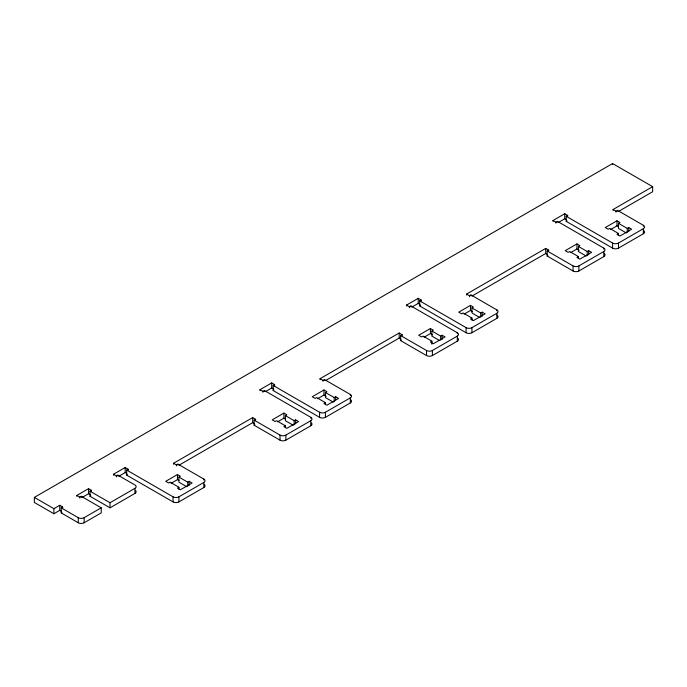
<?xml version="1.0" encoding="UTF-8"?>
<svg xmlns="http://www.w3.org/2000/svg" width="687" height="687" viewBox="0 0 687 687"><rect width="100%" height="100%" fill="white"/><g stroke="black" fill="none" stroke-linecap="round" stroke-linejoin="round"><path stroke-width="1.03" d="M61.581 511.429L59.743 510.364L53.887 513.747L34.35 502.472L34.35 497.397L612.598 163.549L652.65 186.666L652.65 191.742L618.858 211.252M34.35 497.397L53.887 508.672L59.743 505.288L62.68 506.98L62.68 507.933M76.841 496.375L76.841 495.421L88.563 488.655L91.491 490.346L91.491 491.617M113.467 475.224L113.467 474.279L125.189 467.512L128.117 469.204L128.117 470.148M259.987 390.637L259.987 389.684L271.708 382.917L274.637 384.608L274.637 385.879M406.498 306.05L406.498 305.097L418.22 298.33L421.157 300.021L421.157 300.966M553.018 221.454L553.018 220.501L564.74 213.734L567.668 215.426L567.668 216.379M76.841 495.421L79.769 497.113L81.238 496.272L101.221 507.813L101.221 512.888L84.132 522.755A4.148 2.396 0 0 1 78.266 522.755L61.212 512.906L61.212 507.83L62.68 506.98M135.64 490.595A4.148 2.396 0 0 1 134.927 493.429L110.014 507.813L90.023 496.272L90.023 491.196L91.491 490.346M113.467 474.279L116.395 475.971L117.863 475.121L134.953 484.988A4.148 2.396 0 0 1 134.927 488.354L134.927 493.429M204.305 484.481A4.148 2.396 0 0 1 203.824 487.53L178.912 501.905A4.148 2.396 0 0 1 173.055 501.905L126.657 475.121L126.657 470.045L128.117 469.204M259.987 389.684L262.915 391.375L264.383 390.534L310.782 417.318A4.148 2.396 0 0 1 310.782 420.702L310.782 425.777L285.869 440.161A4.148 2.396 0 0 1 280.013 440.161L254.121 425.21L254.121 420.135L255.59 419.293L255.59 420.246M350.825 399.886A4.148 2.396 0 0 1 350.336 402.934L325.432 417.318A4.148 2.396 0 0 1 319.567 417.318L273.168 390.534L273.168 385.459L274.637 384.608M406.498 305.097L409.435 306.788L410.895 305.938L457.293 332.723A4.148 2.396 0 0 1 457.293 336.115L457.293 341.19L432.389 355.565A4.148 2.396 0 0 1 426.524 355.565L400.641 340.623L400.641 335.548L402.11 334.698L402.11 335.651M497.105 315.118A4.148 2.396 0 0 1 496.856 318.347L471.943 332.731A4.148 2.396 0 0 1 466.087 332.731L419.688 305.938L419.688 300.863L421.157 300.021M553.018 220.501L555.946 222.193L557.415 221.351L603.813 248.136A4.148 2.396 0 0 1 603.813 251.519L603.813 256.595L578.901 270.979A4.148 2.396 0 0 1 573.044 270.979L547.161 256.028L547.161 250.953L548.621 250.111L548.621 251.064M644.062 230.901A4.148 2.396 0 0 1 643.367 233.752L618.463 248.136A4.148 2.396 0 0 1 612.598 248.136L566.208 221.351L566.208 216.276L567.668 215.426M81.968 497.534L88.563 493.73L90.392 494.786M118.877 476.228L125.189 472.587L126.837 473.532M265.397 391.633L271.708 387.992L273.718 389.16M411.908 307.046L418.22 303.405L420.058 304.461M558.428 222.459L564.74 218.81L566.389 219.763M61.212 512.906L61.942 512.485M90.023 496.272L90.761 495.842M126.657 475.121L127.387 474.7M273.168 390.534L273.907 390.104M419.688 305.938L420.418 305.517M566.208 221.351L567.033 220.87M173.545 464.232L173.545 463.278L252.661 417.602L255.59 419.293M320.056 379.636L320.056 378.692L399.173 333.006L402.11 334.698M466.576 295.049L466.576 294.096L545.693 248.419L548.621 250.111M613.087 210.462L613.087 209.509L652.65 186.666M61.212 507.83L78.266 517.68A4.148 2.396 0 0 0 84.132 517.68L101.221 507.813M90.023 491.196L110.014 502.729L134.927 488.354M173.545 463.278L176.473 464.97L177.933 464.12L203.824 479.071A4.148 2.396 0 0 1 203.824 482.454L203.824 487.53M320.056 378.692L322.984 380.383L324.453 379.533L350.336 394.475A4.148 2.396 0 0 1 350.336 397.859L350.336 402.934M466.576 294.096L469.504 295.788L470.973 294.946L496.856 309.889A4.148 2.396 0 0 1 496.856 313.272L496.856 318.347M613.087 209.509L616.024 211.201L617.484 210.351L643.367 225.293A4.148 2.396 0 0 1 643.367 228.677L643.367 233.752M179.058 465.168L252.661 422.677L254.491 423.733M325.578 380.572L399.173 338.081L400.822 339.035M472.098 295.985L545.693 253.494L547.161 254.336M254.121 425.21L254.86 424.789M400.641 340.623L401.371 340.202M547.161 256.028L547.891 255.607M186.821 486.739L178.912 482.171L178.912 477.096L180.38 476.246L177.452 474.554L165.73 481.321L168.659 483.013L170.118 482.171L178.912 487.246L178.912 489.273M293.297 425.27L285.38 420.702L285.38 415.626L286.848 414.776L283.92 413.085L272.198 419.851L275.126 421.543L276.595 420.702L285.38 425.777L285.38 427.803M333.341 402.144L325.432 397.584L325.432 392.5L326.892 391.659L323.963 389.967L312.242 396.734L315.17 398.426L316.638 397.575L325.432 402.659L325.432 404.686M438.933 340.168L431.9 336.115L431.9 331.031L433.36 330.189L430.431 328.498L418.709 335.265L421.646 336.956L423.106 336.115L431.9 341.19L431.9 344.23M479.861 317.557L471.943 312.989L471.943 307.913L473.412 307.072L470.483 305.38L458.761 312.147L461.69 313.839L463.158 312.989L471.943 318.064L471.943 320.099M586.329 256.088L578.411 251.519L578.411 246.444L579.88 245.602L576.951 243.911L565.229 250.678L568.158 252.369L569.626 251.519L578.411 256.595L578.411 258.63M626.372 232.97L618.463 228.402L618.463 223.327L619.932 222.476L616.995 220.785L605.273 227.552L608.21 229.243L609.67 228.402L618.463 233.477L618.463 235.504M171.14 483.279L177.452 479.629L178.912 480.479M277.608 421.809L283.92 418.16L285.38 419.01M317.652 398.683L323.963 395.042L326.162 396.313M424.119 337.214L430.431 333.573L432.63 334.844M464.172 314.096L470.483 310.455L472.682 311.718M570.639 252.627L576.951 248.986L579.15 250.248M610.683 229.501L616.995 225.86L618.463 226.71M178.912 487.246L177.452 488.088L180.38 489.779L192.102 483.013L189.165 481.321L187.706 482.171L178.912 477.096M285.38 425.777L283.92 426.618L286.848 428.31L298.57 421.543L295.642 419.851L294.173 420.702L285.38 415.626M325.432 402.659L323.963 403.501L326.892 405.193L338.614 398.426L335.685 396.734L334.217 397.575L325.432 392.5M431.9 341.19L430.431 342.032L433.36 343.723L445.082 336.956L442.153 335.265L440.693 336.115L431.9 331.031M471.943 318.064L470.483 318.914L473.412 320.606L485.134 313.839L482.205 312.147L480.737 312.989L471.943 307.913M578.411 256.595L576.951 257.445L579.88 259.136L591.601 252.369L588.673 250.678L587.205 251.519L578.411 246.444M618.463 233.477L616.995 234.319L619.932 236.01L631.645 229.243L628.717 227.552L627.257 228.402L618.463 223.327M126.657 470.045L173.055 496.83A4.148 2.396 0 0 0 178.912 496.83L203.824 482.454M254.121 420.135L280.013 435.086A4.148 2.396 0 0 0 285.869 435.086L310.782 420.702M273.168 385.459L319.567 412.243A4.148 2.396 0 0 0 325.432 412.243L350.336 397.859M400.641 335.548L426.524 350.49A4.148 2.396 0 0 0 432.389 350.49L457.293 336.115M419.688 300.863L466.087 327.647A4.148 2.396 0 0 0 471.943 327.647L496.856 313.272M547.161 250.953L573.044 265.903A4.148 2.396 0 0 0 578.901 265.903L603.813 251.519M566.208 216.276L612.598 243.061A4.148 2.396 0 0 0 618.463 243.061L643.367 228.677M643.367 225.293L643.367 226.246M628.717 227.552L628.717 231.613M627.257 228.402L627.257 232.455M618.463 243.061L618.463 248.136M617.484 210.351L617.484 211.304M616.995 220.785L616.995 225.86M616.024 211.201L616.024 212.154M612.598 163.549L612.598 164.494M612.598 243.061L612.598 248.136M603.813 248.136L603.813 249.089M588.673 250.678L588.673 254.731M587.205 251.519L587.205 255.581M578.901 265.903L578.901 270.979M576.951 243.911L576.951 248.986M573.044 265.903L573.044 270.979M564.74 213.734L564.74 218.81M557.415 221.351L557.415 222.305M555.946 222.193L555.946 223.146M545.693 248.419L545.693 253.494M496.856 309.889L496.856 310.842M482.205 312.147L482.205 316.2M480.737 312.989L480.737 317.05M471.943 327.647L471.943 332.731M470.973 294.946L470.973 295.891M470.483 305.38L470.483 310.455M469.504 295.788L469.504 296.741M466.087 327.647L466.087 332.731M457.293 332.723L457.293 333.676M442.153 335.265L442.153 339.326M440.693 336.115L440.693 340.168M432.389 350.49L432.389 355.565M430.431 328.498L430.431 333.573M426.524 350.49L426.524 355.565M418.22 298.33L418.22 303.405M410.895 305.938L410.895 306.891M409.435 306.788L409.435 307.742M399.173 333.006L399.173 338.081M350.336 394.475L350.336 395.429M335.685 396.734L335.685 399.782M334.217 397.575L334.217 401.637M325.432 412.243L325.432 417.318M324.453 379.533L324.453 380.486M323.963 389.967L323.963 395.042M322.984 380.383L322.984 381.328M319.567 412.243L319.567 417.318M310.782 417.318L310.782 418.271M295.642 419.851L295.642 423.913M294.173 420.702L294.173 424.764M285.869 435.086L285.869 440.161M283.92 413.085L283.92 418.16M280.013 435.086L280.013 440.161M271.708 382.917L271.708 387.992M264.383 390.534L264.383 391.478M262.915 391.375L262.915 392.329M252.661 417.602L252.661 422.677M203.824 479.071L203.824 480.024M189.165 481.321L189.165 485.383M187.706 482.171L187.706 486.233M178.912 496.83L178.912 501.905M177.933 464.12L177.933 465.073M177.452 474.554L177.452 479.629M176.473 464.97L176.473 465.923M173.055 496.83L173.055 501.905M125.189 467.512L125.189 472.587M117.863 475.121L117.863 476.074M116.395 475.971L116.395 476.915M110.014 502.729L110.014 507.813M88.563 488.655L88.563 493.73M84.132 517.68L84.132 522.755M81.238 496.272L81.238 497.216M79.769 497.113L79.769 498.066M78.266 517.68L78.266 522.755M59.743 505.288L59.743 510.364M53.887 508.672L53.887 513.747M604.294 253.546A4.148 2.396 0 0 1 603.813 256.595M457.989 338.33A4.148 2.396 0 0 1 457.293 341.19M311.469 422.926A4.148 2.396 0 0 1 310.782 425.777"/></g></svg>
